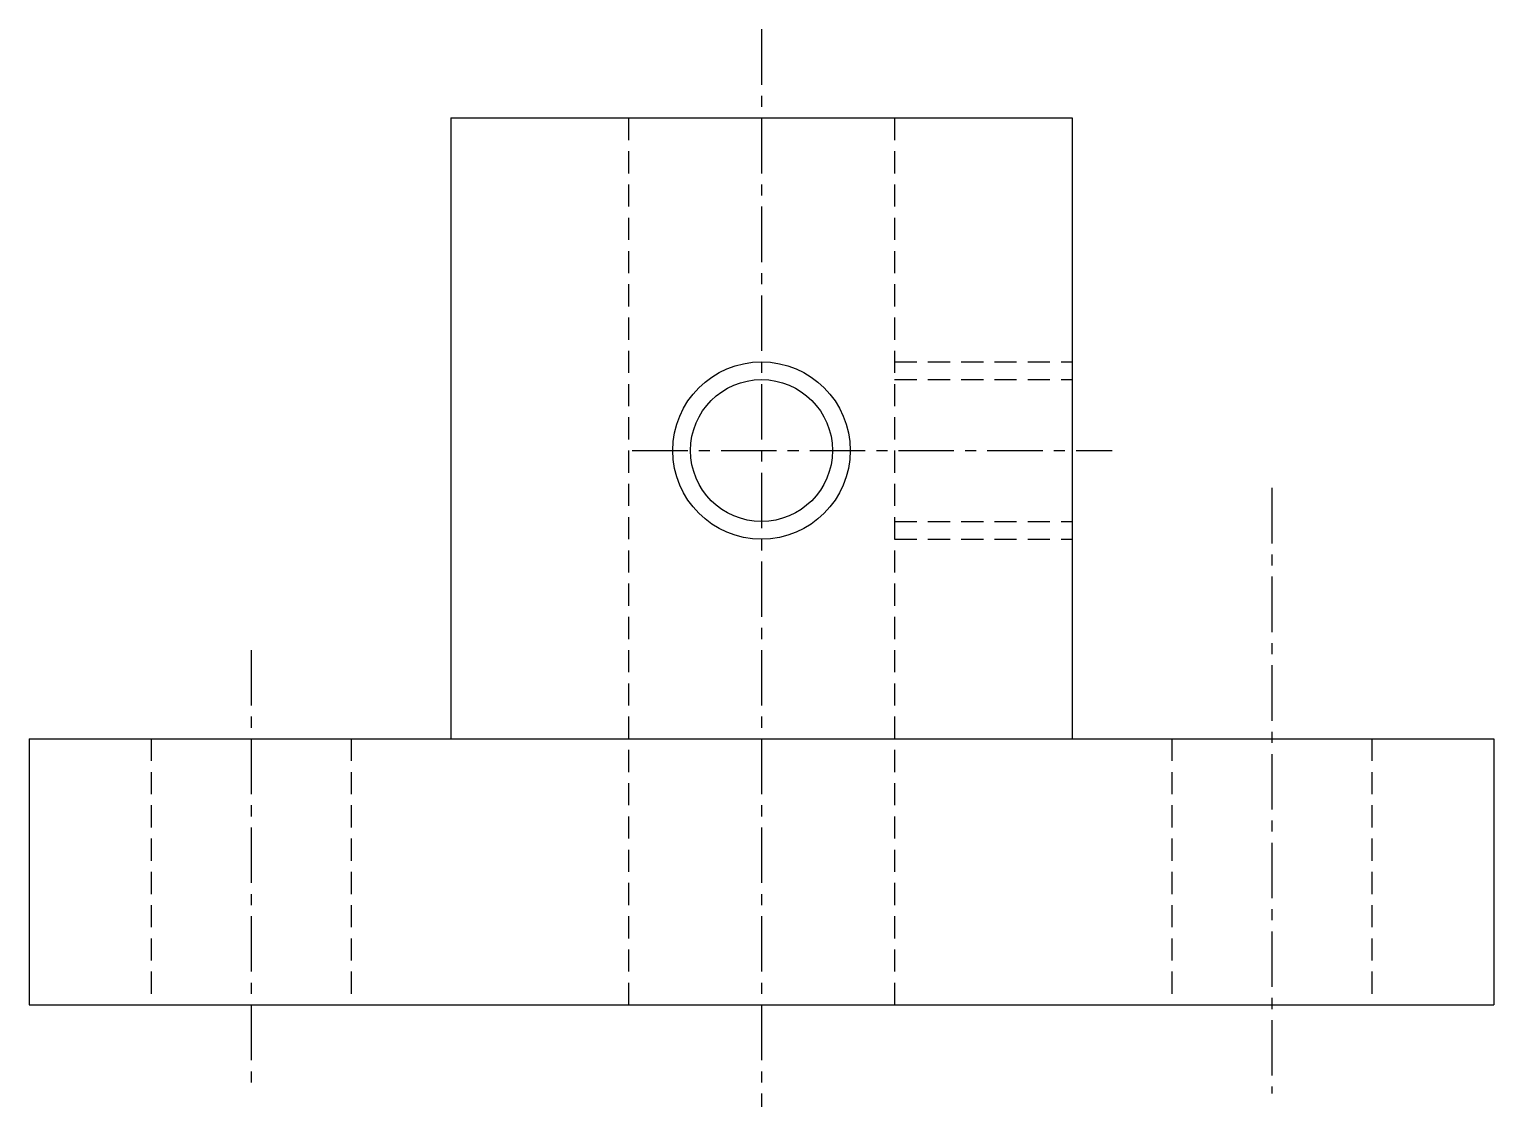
# Model space of a CAD drawing. Extents: x 10 to 155, y 10 to 158.
# Drawn here: x 120.36 to 153.36, y 28.44 to 52.73 of the extents above; entities outside this region: 2.
import ezdxf

# ---------------------------------------------------------------- set-up
doc = ezdxf.new("R2010")
doc.units = 0
doc.linetypes.add('CENTER', pattern=[2, 1.25, -0.25, 0.25, -0.25])
doc.linetypes.add('DASHED', pattern=[0.75, 0.5, -0.25])
doc.layers.get('0').update_dxf_attribs({"linetype": 'CONTINUOUS'})
doc.layers.add('CENTER', color=1, linetype='CENTER')

msp = doc.modelspace()

# ---------------------------------------------------------------- linework, layer by layer
at = {"color": 7, "linetype": 'CONTINUOUS'}
for p, q in [((129.856, 50.732), (129.856, 36.732)), ((129.856, 50.732), (143.856, 50.732)), ((143.856, 50.732), (143.856, 36.732)), ((120.356, 36.732), (153.356, 36.732)), ((120.356, 36.732), (120.356, 30.732)), ((153.356, 36.732), (153.356, 30.732)), ((120.356, 30.732), (153.356, 30.732))]:
    msp.add_line(p, q, dxfattribs=at)
at = {"color": 3, "linetype": 'DASHED'}
for p, q in [((133.856, 50.732), (133.856, 30.732)), ((139.856, 50.732), (139.856, 30.732)), ((139.856, 45.232), (143.856, 45.232)), ((139.856, 44.832), (143.856, 44.832)), ((139.856, 41.632), (143.856, 41.632)), ((139.856, 41.232), (143.856, 41.232)), ((123.106, 36.732), (123.106, 30.732)), ((127.606, 36.732), (127.606, 30.732)), ((146.106, 36.732), (146.106, 30.732)), ((150.606, 36.732), (150.606, 30.732))]:
    msp.add_line(p, q, dxfattribs=at)
at = {"color": 3}
msp.add_circle((136.856, 43.232), 2, dxfattribs=at)
msp.add_circle((136.856, 43.232), 1.6)
at = {"layer": 'CENTER', "color": 1, "linetype": 'CENTER'}
for p, q in [((136.856, 52.732), (136.856, 28.435)), ((133.944, 43.232), (144.759, 43.232)), ((148.356, 42.389), (148.356, 28.732)), ((125.356, 38.732), (125.356, 28.732))]:
    msp.add_line(p, q, dxfattribs=at)

# ---------------------------------------------------------------- texts
for s, p in [('MFSTF6', (10, 25)), ('MFSTF06', (10, 10))]:
    msp.add_text(s, height=4).set_placement(p)

doc.saveas('drawing.dxf')
